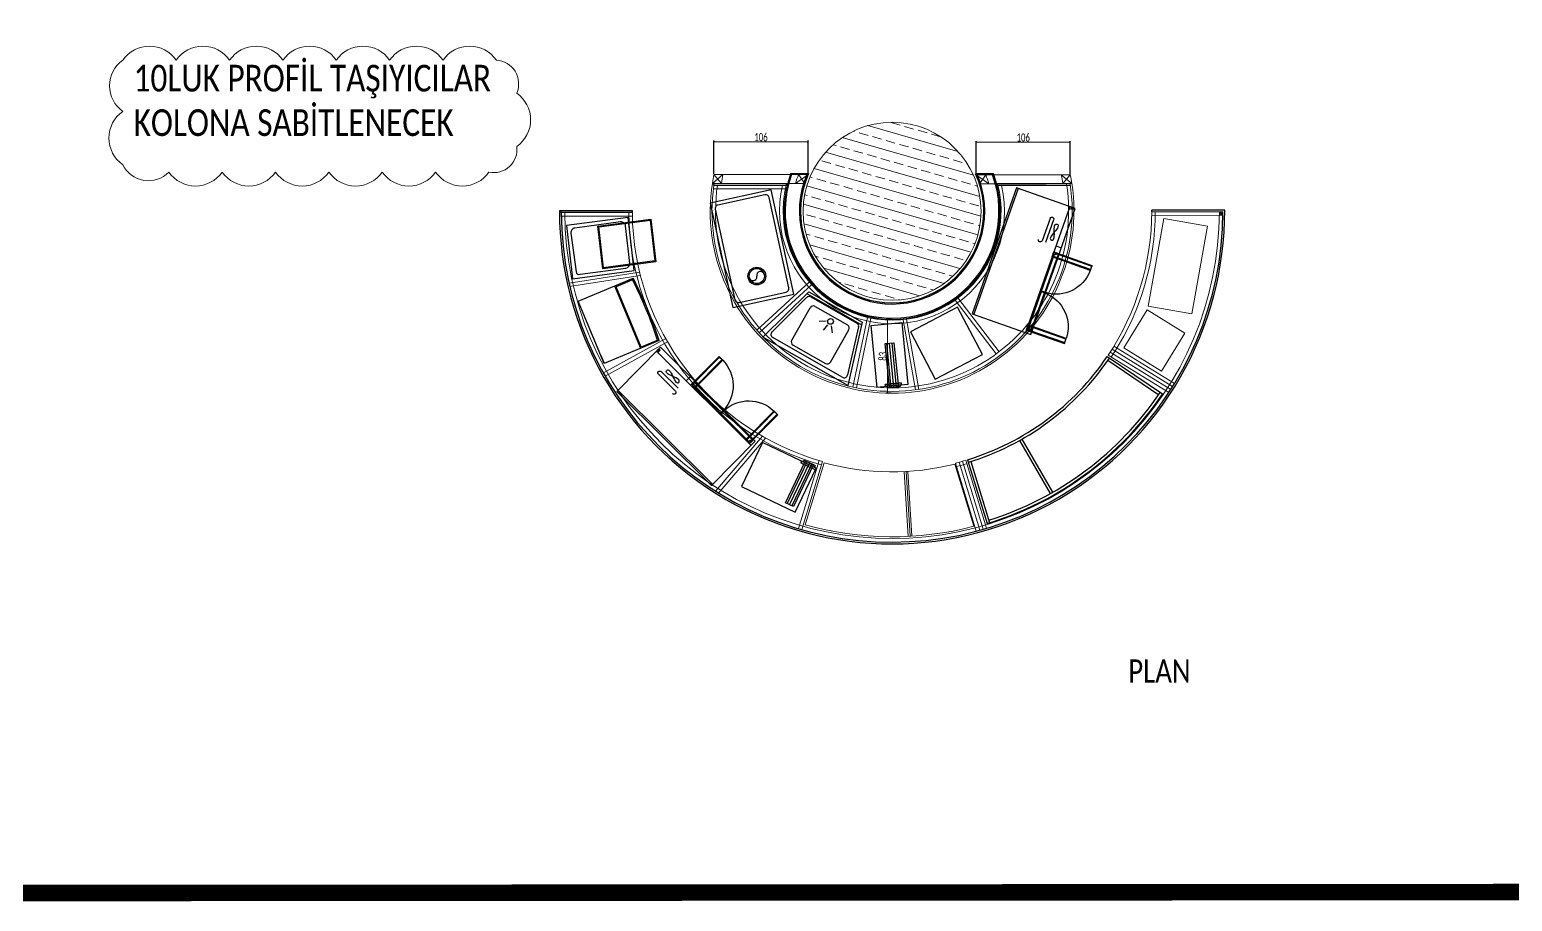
# Model space of a CAD drawing. Header units: millimetres. Extents: x 210628 to 232146, y -111309 to -91563.
# Drawn here: x 212809 to 214476, y -108622 to -107643 of the extents above; entities that cross this region are included whole.
import ezdxf

# ---------------------------------------------------------------- set-up
doc = ezdxf.new("R2010")
doc.units = ezdxf.units.MM
doc.header["$PDMODE"] = 2
doc.layers.get('0').update_dxf_attribs({"lineweight": 20})
for name, color, linetype, lineweight in [('ahsap', 34, 'Continuous', 25), ('ahşap kesit', 30, 'Continuous', 30), ('alcıpan', 14, 'Continuous', 25), ('demir-1', 103, 'Continuous', 20), ('KP', 167, 'Continuous', 30), ('mermer', 142, 'Continuous', 15), ('text', 1, 'Continuous', 20), ('ölçü', 251, 'Continuous', 5)]:
    doc.layers.add(name, color=color, linetype=linetype, lineweight=lineweight)
for name, color, linetype in [('makine ekipman', 187, 'Continuous'), ('S-COLS', 6, 'Continuous'), ('yazı', 11, 'Continuous')]:
    doc.layers.add(name, color=color, linetype=linetype)
doc.styles.add('text2', font='calibri.ttf', dxfattribs={"width": 0.8})
doc.styles.add('Ölçü50', font='calibri.ttf', dxfattribs={"width": 0.7})
doc.dimstyles.new('olcu10', dxfattribs={"dimtxt": 9, "dimasz": 2, "dimexe": 1.25, "dimexo": 0.625, "dimgap": 0.5, "dimtad": 1, "dimdec": 1, "dimrnd": 0.5, "dimzin": 9, "dimtxsty": 'Ölçü50', "dimblk": 'ARCHTICK', "dimcen": 2, "dimclrd": 256, "dimclre": 256, "dimclrt": 6, "dimazin": 2, "dimtfac": 1, "dimtdec": 1, "dimtix": 1, "dimtmove": 0, "dimatfit": 3, "dimldrblk": 'ARCHTICK', "dimfxl": 1, "dimlwd": -1, "dimarcsym": 0})

# ---------------------------------------------------------------- blocks, each defined once
blk = doc.blocks.new('çöp kova1')
at = {"extrusion": (1.52846e-08, -6.3311e-09, 1)}
blk.add_lwpolyline([(0, 0), (-0.9, -60.2), (69.1, -60.2), (70, 0)], close=True, dxfattribs=at)
blk.add_lwpolyline([(4, -9), (4, -53, 0.563333), (8.1, -56.2), (60.1, -56.2, 0.414214), (65.1, -51.2), (66, -9, 0.414214), (61, -4), (9, -4, 0.414214)], format="xyb", close=True, dxfattribs=at)
at = {"extrusion": (1.52846e-08, -6.3311e-09, 1), "elevation": 0}
for points in [[(35.2, -5.3), (95.2, -5.3), (94.3, -53.6), (34.3, -53.6)], [(36.2, -6.3), (94.2, -6.3), (93.3, -52.6), (35.3, -52.6)]]:
    blk.add_lwpolyline(points, close=True, dxfattribs=at)
blk = doc.blocks.new('buzmak')
at = {"extrusion": (1.52846e-08, -6.3311e-09, 1)}
for p, q in [((-65.7, 74.5, 0), (-45.5, 74.5, 0)), ((-45.5, 0.9, 0), (-45.5, 74.5, 0)), ((-44.4, 75.9, 0), (-44.4, 0, 0)), ((-65.6, 0.9, 0), (-45.5, 0.9, 0)), ((0, 10.6, 0), (0, 0.3, 0))]:
    blk.add_line(p, q, dxfattribs=at)
at = {"extrusion": (1.74201e-08, -5.04902e-09, 1)}
blk.add_lwpolyline([(-67, 0), (0, 0), (0, 76), (-67, 76)], dxfattribs=at)
at = {"extrusion": (-1.52846e-08, 6.3311e-09, -1)}
for major_axis, start_param, end_param in [((-501.2, 6.3, 0), -0.08854, 0.063224), ((-499.8, 2.8, 0), -0.081777, 0.070206)]:
    blk.add_ellipse((432.8, 38, 0), major_axis=major_axis, ratio=1, start_param=start_param, end_param=end_param, dxfattribs=at)
blk = doc.blocks.new('pasta+içecekdışhatlar')
at = {"layer": 'makine ekipman'}
for p, q in [((24.1, 72), (-2.1, 1.7)), ((25.9, 68.1), (0.7, 0.7)), ((219.2, 68.8), (243.1, -2.3)), ((75.1, -14.8), (84, 53.6)), ((78, -15.2), (87, 53.2)), ((217.3, 65), (239.3, -0.4))]:
    blk.add_line(p, q, dxfattribs=at)
for centre, radius, start, end in [((126.2, 345.5), 294.9, 249.5311, 288.5735), ((126.2, 345.5), 291.9, 249.531, 288.5735), ((126.2, 345.4), 366.9, 249.5301, 288.5719), ((126.2, 345.5), 363.9, 250.0038, 288.5732)]:
    blk.add_arc(centre, radius, start, end, dxfattribs=at)
blk = doc.blocks.new('dsfsdgfg')
at = {"layer": 'makine ekipman', "extrusion": (-6.33828e-09, 1.52816e-08, 1)}
for p, q in [((226713.4, -84147.3, 0), (226563.4, -84147.3, 0)), ((226563.4, -84147.3, 0), (226563.5, -84217.3, 0)), ((226713.4, -84149.3, 0), (226563.4, -84149.3, 0)), ((226713.5, -84217.3, 0), (226713.4, -84147.3, 0)), ((226693.7, -84194.2, 0), (226667, -84194.2, 0)), ((226667, -84198.5, 0), (226693.7, -84198.5, 0)), ((226711.5, -84210.8, 0), (226563.5, -84210.8, 0)), ((226563.5, -84217.3, 0), (226713.5, -84217.3, 0)), ((226568.4, -84210.8, 0), (226566.4, -84210.8, 0)), ((226566.4, -84210.8, 0), (226566.4, -84214.3, 0)), ((226572.4, -84210.8, 0), (226566.4, -84210.8, 0)), ((226566.4, -84210.8, 0), (226566.5, -84256.3, 0)), ((226566.4, -84211.3, 0), (226566.4, -84217.3, 0)), ((226566.4, -84212.3, 0), (226566.4, -84216.3, 0)), ((226566.4, -84216.3, 0), (226612.6, -84216.3, 0)), ((226566.4, -84217.3, 0), (226612.6, -84217.3, 0)), ((226567.4, -84214.8, 0), (226567.5, -84256.3, 0)), ((226568.4, -84214.3, 0), (226568.4, -84210.8, 0)), ((226612.6, -84211.3, 0), (226568.4, -84211.3, 0)), ((226612.6, -84212.3, 0), (226568.4, -84212.3, 0)), ((226571.5, -84256.3, 0), (226571.4, -84210.8, 0)), ((226572.5, -84256.3, 0), (226572.4, -84210.8, 0)), ((226612.6, -84217.3, 0), (226612.6, -84211.3, 0)), ((226612.6, -84216.3, 0), (226612.6, -84212.3, 0)), ((226613.3, -84217.3, 0), (226613.3, -84211.3, 0)), ((226613.3, -84211.3, 0), (226657.5, -84211.3, 0)), ((226613.3, -84216.3, 0), (226613.3, -84212.3, 0)), ((226613.3, -84212.3, 0), (226657.5, -84212.3, 0)), ((226659.5, -84216.3, 0), (226613.3, -84216.3, 0)), ((226659.5, -84217.3, 0), (226613.3, -84217.3, 0)), ((226653.5, -84210.8, 0), (226659.5, -84210.8, 0)), ((226653.5, -84256.3, 0), (226653.5, -84210.8, 0)), ((226654.5, -84256.3, 0), (226654.5, -84210.8, 0)), ((226657.5, -84214.3, 0), (226657.5, -84210.8, 0)), ((226657.5, -84210.8, 0), (226659.5, -84210.8, 0)), ((226658.5, -84214.8, 0), (226658.5, -84256.3, 0)), ((226659.5, -84210.8, 0), (226659.5, -84214.3, 0)), ((226659.5, -84210.8, 0), (226659.5, -84256.3, 0)), ((226659.5, -84211.3, 0), (226659.5, -84217.3, 0)), ((226659.5, -84212.3, 0), (226659.5, -84216.3, 0)), ((226666.5, -84217.3, 0), (226666.5, -84211.3, 0)), ((226711.5, -84214.3, 0), (226711.5, -84210.8, 0)), ((226711.5, -84210.8, 0), (226713.5, -84210.8, 0)), ((226713.5, -84210.8, 0), (226713.5, -84214.3, 0)), ((226566.5, -84256.3, 0), (226572.5, -84256.3, 0)), ((226567.5, -84256.3, 0), (226571.5, -84256.3, 0)), ((226659.5, -84256.3, 0), (226653.5, -84256.3, 0)), ((226658.5, -84256.3, 0), (226654.5, -84256.3, 0))]:
    blk.add_line(p, q, dxfattribs=at)
at = {"layer": 'makine ekipman', "extrusion": (6.33828e-09, -1.52816e-08, -1)}
blk.add_lwpolyline([(-226687.6, -84205.8), (-226686.1, -84205.7), (-226684.4, -84205.2), (-226682.6, -84204.6), (-226680.6, -84203.8), (-226678.7, -84203.1), (-226676.8, -84202.5), (-226675.1, -84202), (-226673.7, -84201.8), (-226672.5, -84202), (-226671.7, -84202.5), (-226671.2, -84203.1), (-226671, -84203.8), (-226671.2, -84204.6), (-226671.7, -84205.2), (-226672.5, -84205.7), (-226673.7, -84205.8), (-226675.1, -84205.7), (-226676.8, -84205.2), (-226678.7, -84204.6), (-226680.6, -84203.8), (-226682.6, -84203.1), (-226684.4, -84202.5), (-226686.1, -84202), (-226687.6, -84201.8), (-226688.7, -84202), (-226689.6, -84202.5), (-226690.1, -84203.1), (-226690.2, -84203.8), (-226690.1, -84204.6), (-226689.6, -84205.2), (-226688.7, -84205.7)], close=True, dxfattribs=at)
for centre, major_axis, start_param, end_param in [((226667, -84192, 0), (-1.54, 1.54, 0), 3.927168, 7.068761), ((226693.7, -84196.3, 0), (1.54, 1.54, 0), -0.785221, 2.356372), ((226567.4, -84213.6, 0), (0.884, 0.884, 0), 1.428429, 3.28302), ((226567.4, -84213.6, 0), (0.421, 0.421, 0), -0.785868, 5.497317), ((226571.8, -84215.5, 0), (28.9, 28.9, 0), 0.830398, 2.340555), ((226654.1, -84215.4, 0), (-28.9, 28.9, 0), 3.94169, 5.451847), ((226658.5, -84213.5, 0), (0.884, 0.884, 0), 1.428429, 3.28302), ((226658.6, -84213.6, 0), (-0.421, 0.421, 0), 0.784928, 7.068113), ((226712.5, -84213.5, 0), (-0.884, 0.884, 0), 2.999873, 4.854463), ((226712.5, -84213.5, 0), (0.421, 0.421, 0), -0.785868, 5.497317)]:
    blk.add_ellipse(centre, major_axis=major_axis, ratio=1, start_param=start_param, end_param=end_param, dxfattribs=at)
blk = doc.blocks.new('evye')
for p, q in [((28.1, -2.7), (8.4, -72.7)), ((29.1, -9.5), (14.5, -62.6)), ((27.2, -5.7), (98.1, -5.7)), ((28.1, -2.7), (97.2, -2.7)), ((33, -6.6), (92.5, -6.6)), ((42.3, -13.6), (84.3, -13.6)), ((96.3, -9.4), (112.2, -62.5)), ((97.2, -2.7), (118.5, -72.7)), ((38.3, -59.6), (38.3, -17.6)), ((88.3, -59.6), (88.3, -17.6)), ((42.3, -63.6), (84.3, -63.6)), ((118.5, -72.7), (8.4, -72.7)), ((108.4, -67.7), (18.3, -67.7))]:
    blk.add_line(p, q)
at = {"extrusion": (-3.1669e-08, -1.40285e-08, 1)}
for p, q in [((61.4, -22, 0), (54.6, -26, 0)), ((64.8, -24.5, 0), (63.6, -32.3, 0)), ((68.7, -23.7, 0), (73.6, -29.8, 0))]:
    blk.add_line(p, q, dxfattribs=at)
for centre, start, end in [((33, -10.6), 90, 163.3134), ((42.3, -17.6), 90, 180), ((84.3, -17.6), 0, 90), ((92.5, -10.6), 17.8662, 90), ((18.3, -63.7), 163.3134, 270), ((42.3, -59.6), 180, 270), ((84.3, -59.6), 270, 0), ((108.4, -63.7), 270, 17.8662)]:
    blk.add_arc(centre, 4, start, end)
blk.add_ellipse((65.8, -19.7, 0), major_axis=(-0.26, 3.18, 0), ratio=1, start_param=1.640450345151218, end_param=7.923635652330804, dxfattribs=at)
blk = doc.blocks.new('bulaşık tezgah')
at = {"ltscale": 50, "extrusion": (1.52846e-08, -6.3311e-09, 1)}
blk.add_lwpolyline([(-70, 0), (-70, -120), (0, -120), (0, 0)], close=True, dxfattribs=at)
blk.add_lwpolyline([(-66, -8), (-66, -112, 0.414214), (-62, -116), (-8, -116, 0.414214), (-4, -112), (-4, -8, 0.414214), (-8, -4), (-62, -4, 0.414214)], format="xyb", close=True, dxfattribs=at)
for radius in [10, 8.5]:
    blk.add_circle((-36.2, -91.3, 0), radius, dxfattribs=at)
for centre, start, end in [((-40.5, -91.3, 0), 180, 0), ((-32, -91.3, 0), 0, 180)]:
    blk.add_arc(centre, 4.25, start, end, dxfattribs=at)
blk = doc.blocks.new('SDFSG')
at = {"layer": 'makine ekipman'}
for p, q in [((221215.1, -95592), (221275.1, -95592)), ((221215.1, -95652), (221215.1, -95592)), ((221275.1, -95592), (221275.1, -95652)), ((221275.1, -95652), (221215.1, -95652))]:
    blk.add_line(p, q, dxfattribs=at)
blk = doc.blocks.new('bardaklıkemaar')
at = {"ltscale": 50, "extrusion": (-5.24232e-09, 1.90091e-08, 1)}
for p, q in [((0, 0, 0), (-34.3, -6.9)), ((0, 0), (13.8, -68.6, 0)), ((-34.3, -6.9), (-20.5, -75.5, 0)), ((-20.5, -75.5, 0), (13.8, -68.6, 0))]:
    blk.add_line(p, q, dxfattribs=at)
at = {"ltscale": 50}
for p, q in [((-7.5, -74.8, 0), (-17.4, -25.8, 0)), ((-4.5, -74.2, 0), (-14.4, -25.2, 0)), ((-1.6, -73.6, 0), (-11.5, -24.6, 0))]:
    blk.add_line(p, q, dxfattribs=at)
at = {"ltscale": 50, "extrusion": (-5.24232e-09, 1.90091e-08, 1), "elevation": 0}
for points in [[(-9.4, -75.2), (0.3, -73.2), (-9.6, -24.2), (-19.3, -26.2)], [(-13.5, -73.7), (4.3, -70.1), (3.9, -68.1), (-13.9, -71.7)], [(-11.5, -75.4), (2.3, -72.6), (1.9, -70.6), (-11.9, -73.4)]]:
    blk.add_lwpolyline(points, close=True, dxfattribs=at)
at = {"extrusion": (-5.24232e-09, 1.90091e-08, 1), "elevation": 0, "flags": 128}
for points in [[(4.2, -70.1), (-13.5, -73.7), (-13.8, -71.7), (-13.5, -73.7), (4.2, -70.1), (3.9, -68.1)], [(3.9, -68.1), (-13.8, -71.7), (3.9, -68.1)]]:
    blk.add_lwpolyline(points, close=True, dxfattribs=at)
blk = doc.blocks.new('kahveçekmece-flat-1')
for p, q in [((-2.3, 53.6), (50, 53.6)), ((-2.3, 50.6), (50, 50.5)), ((2, 41.9), (2, 60)), ((-2.3, 47.6), (50, 47.6))]:
    blk.add_line(p, q)
at = {"extrusion": (-1.39832e-08, -1.12909e-08, 1), "elevation": 0}
for points in [[(-2.3, 45.6), (-2.3, 55.5), (50, 55.5), (50, 45.6)], [(-2, 43.6), (-2, 57.6), (0, 57.6), (0, 43.6)]]:
    blk.add_lwpolyline(points, close=True, dxfattribs=at)
at = {"extrusion": (-1.52846e-08, 6.3311e-09, 1), "elevation": 0}
blk.add_lwpolyline([(55.1, -6.9), (55, 60), (0, 60), (0.1, -6.9)], close=True, dxfattribs=at)
at = {"extrusion": (-1.52846e-08, 6.3311e-09, 1), "elevation": 0, "flags": 128}
blk.add_lwpolyline([(0, 60), (0, 41.9), (2, 41.9), (0, 41.9), (0, 60), (2, 60)], close=True, dxfattribs=at)
blk = doc.blocks.new('_ArchTick')
at = {"color": 0, "linetype": 'ByBlock', "const_width": 0.15}
blk.add_lwpolyline([(-0.5, -0.5), (0.5, 0.5)], dxfattribs=at)
blk = doc.blocks.new('*D235')
at = {"layer": 'DEFPOINTS', "color": 0, "transparency": 16777216}
for p in [(213684.2, -107768.6), (213578.2, -107805.4, 0), (213684.2, -107805.5, 0)]:
    blk.add_point(p, dxfattribs=at)
at = {"layer": 'ölçü', "lineweight": -2, "transparency": 16777216}
for p, q in [((213578.2, -107804.8), (213578.2, -107767.4)), ((213684.2, -107804.9), (213684.2, -107767.4))]:
    blk.add_line(p, q, dxfattribs=at)
at = {"layer": 'ölçü', "transparency": 16777216}
blk.add_line((213578.2, -107768.6), (213684.2, -107768.6), dxfattribs=at)
at = {"layer": 'ölçü', "transparency": 16777216, "xscale": 2, "yscale": 2, "zscale": 2, "rotation": 180}
blk.add_blockref('_ArchTick', (213578.2, -107768.6), dxfattribs=at)
at = {"layer": 'ölçü', "transparency": 16777216, "xscale": 2, "yscale": 2, "zscale": 2}
blk.add_blockref('_ArchTick', (213684.2, -107768.6), dxfattribs=at)
at = {"layer": 'ölçü', "color": 6, "transparency": 16777216, "insert": (213631.2, -107763.5), "char_height": 9, "attachment_point": 5, "style": 'Ölçü50'}
blk.add_mtext('106', dxfattribs=at)
blk = doc.blocks.new('*D236')
at = {"layer": 'DEFPOINTS', "color": 0, "transparency": 16777216}
for p in [(213979, -107769), (213873.2, -107805.8, 0), (213979, -107805.9, 0)]:
    blk.add_point(p, dxfattribs=at)
at = {"layer": 'ölçü', "lineweight": -2, "transparency": 16777216}
for p, q in [((213873.2, -107805.2), (213873.2, -107767.8)), ((213979, -107805.3), (213979, -107767.8))]:
    blk.add_line(p, q, dxfattribs=at)
at = {"layer": 'ölçü', "transparency": 16777216}
blk.add_line((213873.2, -107769), (213979, -107769), dxfattribs=at)
at = {"layer": 'ölçü', "transparency": 16777216, "xscale": 2, "yscale": 2, "zscale": 2, "rotation": 180}
blk.add_blockref('_ArchTick', (213873.2, -107769), dxfattribs=at)
at = {"layer": 'ölçü', "transparency": 16777216, "xscale": 2, "yscale": 2, "zscale": 2}
blk.add_blockref('_ArchTick', (213979, -107769), dxfattribs=at)
at = {"layer": 'ölçü', "color": 6, "transparency": 16777216, "insert": (213926.1, -107763.9), "char_height": 9, "attachment_point": 5, "style": 'Ölçü50'}
blk.add_mtext('106', dxfattribs=at)
blk = doc.blocks.new('*D351')
at = {"lineweight": -2, "transparency": 16777216}
for p, q in [((213777.8, -107968.3), (213772, -107968.3)), ((213777.7, -108051.3), (213772, -108051.3))]:
    blk.add_line(p, q, dxfattribs=at)
at = {"transparency": 16777216}
blk.add_line((213773.3, -107968.3), (213773.3, -108051.3), dxfattribs=at)
at = {"layer": 'DEFPOINTS', "color": 0, "transparency": 16777216}
for p in [(213778.5, -107968.3, 0), (213773.3, -108051.3), (213778.3, -108051.3, 0)]:
    blk.add_point(p, dxfattribs=at)
at = {"transparency": 16777216, "xscale": 2, "yscale": 2, "zscale": 2}
for p, rotation in [((213773.3, -107968.3), 90), ((213773.3, -108051.3), 270)]:
    blk.add_blockref('_ArchTick', p, dxfattribs=dict(at, rotation=rotation))
at = {"color": 6, "transparency": 16777216, "insert": (213768.2, -108009.8), "char_height": 9, "attachment_point": 5, "rotation": 90, "style": 'Ölçü50'}
blk.add_mtext('83', dxfattribs=at)

msp = doc.modelspace()

# ---------------------------------------------------------------- hatches: boundary and pattern name
at = {"layer": 'S-COLS', "lineweight": 5}
h = msp.add_hatch(dxfattribs=at)
h.set_pattern_fill('FP_2837', color=256, scale=0.1, angle=-61.03177, style=0, pattern_type=2)
h.set_pattern_definition([(343.96823, (152304.392, -63696.42), (5.790657, 20.152239), []), (343.96823, (152311.572, -63709.39), (5.790657, 20.152239), [10.4838, -5.2419])])
h.paths.add_polyline_path([(213691.09, -107895.1), (213697.06, -107904.59), (213704.06, -107913.36), (213711.99, -107921.28), (213720.77, -107928.27), (213730.26, -107934.23), (213740.37, -107939.09), (213750.96, -107942.78), (213761.89, -107945.27), (213773.04, -107946.52), (213784.25, -107946.51), (213795.39, -107945.25), (213806.33, -107942.74), (213816.91, -107939.03), (213827.01, -107934.16), (213836.5, -107928.19), (213845.26, -107921.19), (213853.19, -107913.25), (213860.17, -107904.48), (213866.13, -107894.98), (213870.99, -107884.88), (213874.69, -107874.29), (213877.23, -107862.89), (213878.42, -107852.21), (213878.41, -107840.99), (213877.15, -107829.85), (213874.65, -107818.92), (213870.94, -107808.34), (213866.06, -107798.24), (213860.09, -107788.75), (213853.09, -107779.98), (213845.16, -107772.06), (213836.39, -107765.07), (213826.89, -107759.12), (213816.78, -107754.26), (213806.19, -107750.56), (213795.26, -107748.07), (213784.11, -107746.82), (213772.9, -107746.83), (213761.76, -107748.1), (213750.83, -107750.6), (213740.24, -107754.31), (213730.14, -107759.18), (213720.65, -107765.15), (213711.89, -107772.15), (213703.97, -107780.09), (213696.98, -107788.86), (213691.02, -107798.36), (213686.16, -107808.47), (213682.46, -107819.05), (213679.98, -107829.99), (213678.73, -107841.13), (213678.84, -107853.22), (213680, -107863.49), (213682.5, -107874.42), (213686.21, -107885)], flags=0)

# ---------------------------------------------------------------- linework, layer by layer
at = {"color": 2, "const_width": 18.49}
msp.add_lwpolyline([(212716.15, -108613.22), (212716.15, -105504.97), (217073.5, -105502.02), (217073.5, -108610.26)], close=True, dxfattribs=at)
at = {"elevation": 0}
for points in [[(214133.25, -107863.68), (214115.71, -107962.13), (214066.48, -107953.36), (214084.03, -107854.91)], [(214065.33, -107957.55), (214107.9, -107983.78), (214081.67, -108026.35), (214039.1, -108000.11)]]:
    msp.add_lwpolyline(points, close=True, dxfattribs=at)
at = {"layer": 'ahsap', "elevation": 0}
msp.add_lwpolyline([(213678.8, -107848.22), (213678.8, -107848.22)], dxfattribs=at)
at = {"layer": 'ahsap'}
msp.add_arc((213778.63, -107851.15, 0), 359.35, 285.76647, 285.76666, dxfattribs=at)
at = {"layer": 'ahşap kesit'}
for p, q in [((213486.58, -107846.26, 0), (213404.58, -107846.14, 0)), ((213486.58, -107848.26, 0), (213406.58, -107848.14, 0)), ((214070.58, -107847.21, 0), (214150.58, -107847.36, 0))]:
    msp.add_line(p, q, dxfattribs=at)
at = {"layer": 'ahşap kesit', "elevation": 0}
for points in [[(213578.27, -107817.39), (213578.57, -107815.39)], [(213578.27, -107817.39), (213659.67, -107817.5)], [(213659.67, -107817.5), (213660.17, -107815.5)], [(213978.72, -107815.68), (213897.16, -107815.84)], [(213897.67, -107817.87), (213897.16, -107815.84)], [(213979.03, -107817.68), (213897.67, -107817.87)], [(213406.58, -107848.14), (213406.58, -107846.14)], [(213486.58, -107848.26), (213486.58, -107846.26)], [(214152.57, -107845.36), (214070.57, -107845.48)], [(214070.58, -107847.21), (214070.57, -107845.48)]]:
    msp.add_lwpolyline(points, dxfattribs=at)
at = {"layer": 'ahşap kesit'}
for radius, start, end in [(374, 179.91866, 0.20121), (372, 180.22671, 359.8938)]:
    msp.add_arc((213778.58, -107846.67, 0), radius, start, end, dxfattribs=at)
at = {"layer": 'alcıpan', "elevation": 0}
for points in [[(213664.81, -107804.26), (213684.8, -107804.28)], [(213892.57, -107804.58), (213872.58, -107804.55)], [(213893.02, -107805.83), (213873.13, -107805.8)]]:
    msp.add_lwpolyline(points, dxfattribs=at)
at = {"layer": 'alcıpan'}
for centre, radius, start, end in [((213778.63, -107846.77, 0), 121.5, 159.5178, 20.31953), ((213778.63, -107846.77, 0), 120.25, 159.93143, 20.54119), ((213778.63, -107846.77, 0), 104.25, 156.69787, 23.88914), ((213778.63, -107846.77, 0), 103, 155.63866, 24.19867), ((213778.58, -107846.67, 0), 201, 179.92236, 179.92271)]:
    msp.add_arc(centre, radius, start, end, dxfattribs=at)
at = {"layer": 'demir-1'}
for p, q in [((213576.55, -107815.39, 0), (213588.43, -107805.4, 0)), ((213578.23, -107805.39, 0), (213586.66, -107815.4, 0)), ((213684.24, -107805.53, 0), (213670.03, -107815.51, 0)), ((213673.44, -107805.52, 0), (213680.48, -107815.53, 0)), ((213873.13, -107805.8, 0), (213979.01, -107805.95, 0)), ((213576.55, -107815.39, 0), (213660.17, -107815.5, 0)), ((213876.88, -107815.81, 0), (213951.78, -107815.91, 0)), ((213486.63, -107852.26, 0), (213406.62, -107852.14, 0)), ((214070.54, -107851.21, 0), (214150.57, -107851.36, 0)), ((213685.55, -107926.41, 0), (213626.53, -107980.46, 0)), ((213688.2, -107929.41, 0), (213629.2, -107983.44, 0)), ((213849.54, -107946.66, 0), (213895.66, -108007.1, 0)), ((213852.72, -107944.24, 0), (213898.84, -108004.67, 0)), ((213750.98, -107966.11, 0), (213734.53, -108044.41, 0)), ((213754.9, -107966.93, 0), (213738.44, -108045.23, 0)), ((213791.02, -107968.64, 0), (213804.81, -108047.57, 0)), ((213794.99, -107968.17, 0), (213808.77, -108047.01, 0)), ((213524.12, -107989.91, 0), (213454.05, -108028.52, 0)), ((213526.05, -107993.41, 0), (213455.98, -108032.02, 0)), ((214021.61, -108008.53, 0), (214089.83, -108050.65, 0)), ((214023.8, -108005.19, 0), (214091.93, -108047.24, 0)), ((214025.95, -108001.81, 0), (214094.03, -108043.84, 0)), ((214028.06, -107998.41, 0), (214096.13, -108040.44, 0)), ((213696.65, -108126.94, 0), (213673.22, -108203.4, 0)), ((213700.49, -108128.04, 0), (213677.04, -108204.57, 0)), ((213702.21, -108129.54, 0), (213680.81, -108199.37, 0)), ((213792.39, -108139.35, 0), (213796.83, -108212.24, 0)), ((213794.39, -108139.24, 0), (213798.82, -108212.12, 0)), ((213796.38, -108139.13, 0), (213800.82, -108211.99, 0)), ((213849.35, -108130.99, 0), (213870.61, -108200.91, 0)), ((213850.03, -108129.79, 0), (213873.33, -108206.4, 0)), ((213853.91, -108128.79, 0), (213877.19, -108205.36, 0)), ((213857.77, -108127.73, 0), (213881.05, -108204.28, 0)), ((213861.61, -108126.62, 0), (213884.89, -108203.16, 0))]:
    msp.add_line(p, q, dxfattribs=at)
at = {"layer": 'demir-1', "elevation": 0}
for points in [[(213578.23, -107805.39), (213684.24, -107805.53)], [(213887.3, -107815.84), (213873.18, -107805.81)], [(213883.98, -107805.82), (213876.87, -107815.82)], [(213980.75, -107815.67), (213968.79, -107805.93)], [(213979.01, -107805.95), (213970.63, -107815.69)], [(213577.72, -107821.39), (213658.76, -107821.5)], [(213578.57, -107815.39), (213680.48, -107815.53)], [(213875.16, -107810.88), (213875.17, -107810.88)], [(213494.76, -107915.12), (213415.45, -107927.43)], [(213495.37, -107919.07), (213416.06, -107931.38)], [(213632.74, -108099.59), (213580.17, -108161.35)], [(213636.25, -108101.64), (213583.22, -108163.94)]]:
    msp.add_lwpolyline(points, dxfattribs=at)
at = {"layer": 'demir-1'}
msp.add_circle((213778.63, -107846.77, 0), 100, dxfattribs=at)
for centre, radius, start, end in [((213783.43, -107845.11, 0), 209, 169.04479, 171.82746), ((213783.43, -107845.11, 0), 199, 168.4911, 171.41473), ((213775.6, -107845.91, 0), 109.86, 158.42575, 163.93527), ((213777.32, -107846.78, 0), 104.25, 17.27465, 23.13932), ((213777.32, -107846.78, 0), 114.25, 15.71441, 21.00724), ((213778.63, -107846.77, 0), 194.5, 9.19441, 12.12058), ((213778.63, -107846.77, 0), 204.5, 8.74687, 11.51558), ((213778.63, -107846.77, 0), 202.5, 171.6563, 8.8328), ((213778.63, -107846.77, 0), 198.5, 171.4886, 9.00992), ((213778.63, -107846.77, 0), 126.5, 166.61903, 13.21227), ((213778.63, -107846.77, 0), 122.5, 166.17638, 14.62621), ((213778.63, -107846.77, 0), 126.5, 14.15142, 14.15772), ((213778.58, -107846.67, 0), 368, 180.23006, 359.8917), ((213778.58, -107846.67, 0), 296, 180.3058, 254.46939), ((213778.58, -107846.67, 0), 292, 180.3111, 254.49), ((213778.58, -107846.67, 0), 292, 326.33649, 359.8938), ((213778.56, -107846.66, 0), 296.02, 327.65093, 359.89199), ((213778.58, -107846.67, 0), 296, 326.36316, 327.95466), ((213778.58, -107846.67, 0), 293, 254.89189, 283.9789), ((213778.58, -107846.67, 0), 292, 284.1653, 286.52097), ((213778.58, -107846.67, 0), 296, 284.20246, 286.52097), ((213778.58, -107846.67, 0), 366, 254.50752, 284.56457)]:
    msp.add_arc(centre, radius, start, end, dxfattribs=at)
at = {"layer": 'KP', "elevation": 0}
for points in [[(214150.58, -107847.36), (214146.54, -107851.37)], [(214150.55, -107851.36), (214146.58, -107847.37)]]:
    msp.add_lwpolyline(points, dxfattribs=at)
at = {"layer": 'mermer', "elevation": 0}
for points in [[(213978.72, -107815.68), (213980.75, -107815.67)], [(213878.48, -107844.87), (213878.48, -107844.87)]]:
    msp.add_lwpolyline(points, dxfattribs=at)
at = {"layer": 'mermer'}
msp.add_arc((213778.63, -107846.77, 0), 204.5, 171.17419, 8.8328, dxfattribs=at)
at = {"layer": 'ölçü'}
msp.add_lwpolyline([(212913.7, -107676.87, -0.5205671), (212973.7, -107676.87, -0.5205671), (213033.7, -107676.87, -0.5205671), (213093.7, -107676.87, -0.5205671), (213153.7, -107676.87, -0.5205671), (213213.7, -107676.87, -0.5205671), (213273.7, -107676.87, -0.5205671), (213333.7, -107676.87, -0.5205671), (213356.61, -107713.97, -0.5205671), (213356.61, -107773.97, -0.5205671), (213325.4, -107802.76, -0.5205671), (213265.4, -107802.76, -0.5205671), (213205.4, -107802.76, -0.5205671), (213145.4, -107802.76, -0.5205671), (213085.4, -107802.76, -0.5205671), (213025.4, -107802.76, -0.5205671), (212965.4, -107802.76, -0.5205671), (212913.7, -107794.46, -0.5205671), (212913.7, -107734.46, -0.5205671)], format="xyb", close=True, dxfattribs=at)

# ---------------------------------------------------------------- block references
at = {"layer": 'demir-1'}
for name, p, rotation in [('dsfsdgfg', (58929.55, -293449.49, 0), 70.50313409684033), ('dsfsdgfg', (315094.15, -327485.19, 0), 135.2128057090073), ('pasta+içecekdışhatlar', (213888.05, -108197.89, 0), 37.38032528947123)]:
    msp.add_blockref(name, p, dxfattribs=dict(at, rotation=rotation))
at = {"layer": 'demir-1', "xscale": -1, "rotation": 117.586672609993}
msp.add_blockref('SDFSG', (26632.4, 43815.38, 0), dxfattribs=at)
at = {"layer": 'makine ekipman', "extrusion": (9.73756e-07, 2.0551e-07, -1), "xscale": -1, "zscale": -1, "rotation": 347.7181911559255}
msp.add_blockref('bulaşık tezgah', (-213642.53, -107822.68, 0.18), dxfattribs=at)
at = {"layer": 'makine ekipman', "rotation": 7.584422630718833}
msp.add_blockref('çöp kova1', (213412.37, -107862.83, 0), dxfattribs=at)
at = {"layer": 'makine ekipman', "extrusion": (1.77764e-06, 7.42963e-07, 1), "xscale": -1, "rotation": 22.62640226673203}
msp.add_blockref('buzmak', (213454.88, -108017.87, 0.3), dxfattribs=at)
at = {"layer": 'makine ekipman', "extrusion": (-2.46732e-09, -9.97276e-09, 1), "rotation": 330.3171194595328}
msp.add_blockref('evye', (213662, -107920.94, 0), dxfattribs=at)
at = {"layer": 'makine ekipman', "extrusion": (-1.04237e-09, 1.05187e-08, 1), "xscale": -1, "rotation": 17.06669032025061}
msp.add_blockref('bardaklıkemaar', (213754.63, -107975.2, 0), dxfattribs=at)
at = {"layer": 'makine ekipman', "extrusion": (6.09204e-06, 1.26901e-05, 1), "rotation": 244.4017522199422}
msp.add_blockref('kahveçekmece-flat-1', (213639.17, -108109.59, -0.07), dxfattribs=at)

# ---------------------------------------------------------------- texts
at = {"layer": 'text', "insert": (212925.83, -107682.14), "char_height": 30, "width": 1736.6421, "attachment_point": 1, "style": 'text2'}
msp.add_mtext('10LUK PROFİL TAŞIYICILAR\\PKOLONA SABİTLENECEK', dxfattribs=at)
at = {"layer": 'yazı', "insert": (214044.13, -108350.54, 0), "char_height": 26, "attachment_point": 1, "style": 'text2'}
msp.add_mtext_dynamic_manual_height_columns('PLAN', width=208.9045, gutter_width=12.5, heights=[0], dxfattribs=at)

# ---------------------------------------------------------------- dimensions: what is measured, and where the dimension line sits
dim = msp.add_linear_dim(base=(213773.3, -108051.27), p1=(213778.45, -107968.27, 0), p2=(213778.34, -108051.27, 0), angle=90, dimstyle='olcu10')
dim.commit()
dim.dimension.update_dxf_attribs({"geometry": '*D351', "text_midpoint": (213768.18, -108009.77)})
at = {"layer": 'ölçü'}
for base, p1, p2, picture, middle in [((213684.24, -107768.61), (213578.23, -107805.39, 0), (213684.24, -107805.53, 0), '*D235', (213631.24, -107763.5)), ((213979.01, -107769.02), (213873.18, -107805.81, 0), (213979.01, -107805.95, 0), '*D236', (213926.1, -107763.91))]:
    dim = msp.add_linear_dim(base=base, p1=p1, p2=p2, dimstyle='olcu10', dxfattribs=at)
    dim.commit()
    dim.dimension.update_dxf_attribs({"geometry": picture, "text_midpoint": middle})

doc.saveas('drawing.dxf')
